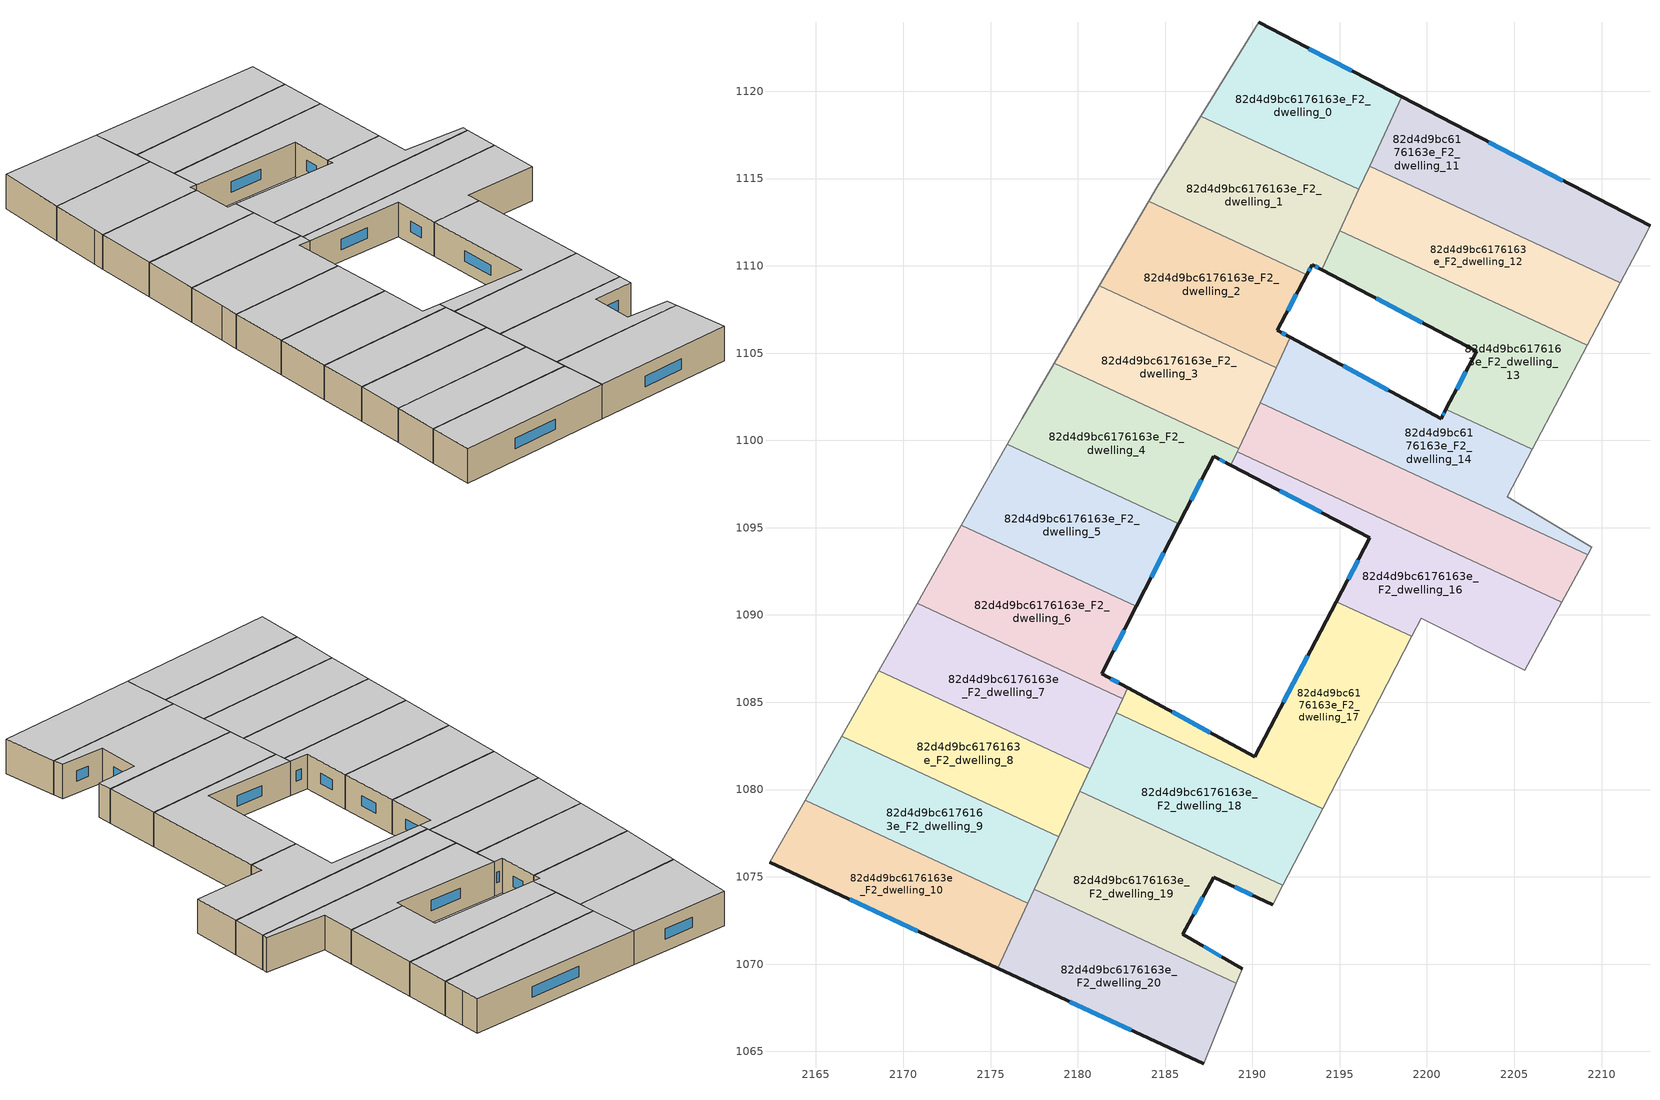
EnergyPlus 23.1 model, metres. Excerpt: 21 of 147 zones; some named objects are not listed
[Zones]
82d4d9bc6176163e_F2_dwelling_0
 floor to 82d4d9bc6176163e_F1_dwelling_0 (EU_floor_Construction): 2198.56,1119.68 2196.1,1114.38 2187.05,1118.58 2190.36,1123.94 z6
 wall outside (EU_wall_Construction): 2198.56,1119.68 2190.36,1123.94 z6:9
 wall to 82d4d9bc6176163e_F2_dwelling_1 (EU_wall_Construction): 2187.05,1118.58 2196.1,1114.38 z6:9
 wall adiabatic (EU_wall_Construction): 2190.36,1123.94 2187.05,1118.58 z6:9
 wall to 82d4d9bc6176163e_F2_dwelling_11 (EU_wall_Construction): 2196.72,1115.71 2198.56,1119.68 z6:9
 wall to 82d4d9bc6176163e_F2_dwelling_12 (EU_wall_Construction): 2196.1,1114.38 2196.72,1115.71 z6:9
 window (EU_Window_Construction): 2195.68,1121.17 2193.23,1122.45 z7.05:7.95
 ceiling to 82d4d9bc6176163e_F3_dwelling_0 (EU_floor_Construction): 2196.1,1114.38 2198.56,1119.68 2190.36,1123.94 2187.05,1118.58 z9
82d4d9bc6176163e_F2_dwelling_1
 floor to 82d4d9bc6176163e_F1_dwelling_1 (EU_floor_Construction): 2196.1,1114.38 2193.97,1109.78 2193.42,1110.07 2193.11,1109.5 2184.06,1113.7 2184.56,1114.54 2187.05,1118.58 z6
 wall outside (EU_wall_Construction): 2193.11,1109.5 2193.42,1110.07 2193.97,1109.78 z6:9
 wall to 82d4d9bc6176163e_F2_dwelling_2 (EU_wall_Construction): 2184.06,1113.7 2193.11,1109.5 z6:9
 wall adiabatic (EU_wall_Construction): 2187.05,1118.58 2184.56,1114.54 2184.06,1113.7 z6:9
 wall to 82d4d9bc6176163e_F2_dwelling_12 (EU_wall_Construction): 2195,1112.01 2196.1,1114.38 z6:9
 wall to 82d4d9bc6176163e_F2_dwelling_13 (EU_wall_Construction): 2193.97,1109.78 2195,1112.01 z6:9
 window (EU_Window_Construction): 2193.61,1109.97 2193.78,1109.88 / 2193.22,1109.7 2193.31,1109.87 z7.05:7.95
 ceiling to 82d4d9bc6176163e_F3_dwelling_1 (EU_floor_Construction): 2193.97,1109.78 2196.1,1114.38 2187.05,1118.58 2184.56,1114.54 2184.06,1113.7 2193.11,1109.5 2193.42,1110.07 z9
82d4d9bc6176163e_F2_dwelling_10
 floor to 82d4d9bc6176163e_F1_dwelling_10 (EU_floor_Construction): 2177.14,1073.49 2175.42,1069.77 2162.37,1075.82 2164.4,1079.4 z6
 wall outside (EU_wall_Construction): 2162.37,1075.82 2175.42,1069.77 z6:9
 wall adiabatic (EU_wall_Construction): 2164.4,1079.4 2162.37,1075.82 z6:9
 wall to 82d4d9bc6176163e_F2_dwelling_9 (EU_wall_Construction): 2177.14,1073.49 2164.4,1079.4 z6:9
 wall to 82d4d9bc6176163e_F2_dwelling_20 (EU_wall_Construction): 2175.42,1069.77 2177.14,1073.49 z6:9
 window (EU_Window_Construction): 2166.94,1073.7 2170.84,1071.89 z7.05:7.95
 ceiling to 82d4d9bc6176163e_F3_dwelling_10 (EU_floor_Construction): 2175.42,1069.77 2177.14,1073.49 2164.4,1079.4 2162.37,1075.82 z9
82d4d9bc6176163e_F2_dwelling_11
 floor to 82d4d9bc6176163e_F1_dwelling_11 (EU_floor_Construction): 2212.78,1112.29 2212.02,1110.81 2211.08,1109.04 2196.72,1115.71 2198.56,1119.68 z6
 wall outside (EU_wall_Construction): 2212.78,1112.29 2198.56,1119.68 z6:9
 wall adiabatic (EU_wall_Construction): 2211.08,1109.04 2212.02,1110.81 2212.78,1112.29 z6:9
 wall to 82d4d9bc6176163e_F2_dwelling_12 (EU_wall_Construction): 2196.72,1115.71 2211.08,1109.04 z6:9
 window (EU_Window_Construction): 2207.79,1114.88 2203.55,1117.09 z7.05:7.95
 ceiling to 82d4d9bc6176163e_F3_dwelling_11 (EU_floor_Construction): 2211.08,1109.04 2212.02,1110.81 2212.78,1112.29 2198.56,1119.68 2196.72,1115.71 z9
82d4d9bc6176163e_F2_dwelling_12
 floor to 82d4d9bc6176163e_F1_dwelling_12 (EU_floor_Construction): 2211.08,1109.04 2209.18,1105.44 2195.01,1112.01 2196.72,1115.71 z6
 wall to 82d4d9bc6176163e_F2_dwelling_13 (EU_wall_Construction): 2195.01,1112.01 2209.18,1105.44 z6:9
 wall adiabatic (EU_wall_Construction): 2209.18,1105.44 2211.08,1109.04 z6:9
 ceiling to 82d4d9bc6176163e_F3_dwelling_12 (EU_floor_Construction): 2209.18,1105.44 2211.08,1109.04 2196.72,1115.71 2195.01,1112.01 z9
82d4d9bc6176163e_F2_dwelling_13
 floor to 82d4d9bc6176163e_F1_dwelling_13 (EU_floor_Construction): 2209.18,1105.44 2206.03,1099.48 2201.09,1101.77 2202.85,1105.1 2193.97,1109.78 2195.01,1112.01 z6
 wall outside (EU_wall_Construction): 2193.97,1109.78 2202.85,1105.1 2201.09,1101.77 z6:9
 wall adiabatic (EU_wall_Construction): 2206.03,1099.48 2209.18,1105.44 z6:9
 wall to 82d4d9bc6176163e_F2_dwelling_14 (EU_wall_Construction): 2201.09,1101.77 2206.03,1099.48 z6:9
 window (EU_Window_Construction): 2202.23,1103.94 2201.71,1102.94 / 2197.08,1108.14 2199.73,1106.74 z7.05:7.95
 ceiling to 82d4d9bc6176163e_F3_dwelling_13 (EU_floor_Construction): 2206.03,1099.48 2209.18,1105.44 2195.01,1112.01 2193.97,1109.78 2202.85,1105.1 2201.09,1101.77 z9
82d4d9bc6176163e_F2_dwelling_14
 floor to 82d4d9bc6176163e_F1_dwelling_14 (EU_floor_Construction): 2206.03,1099.48 2204.6,1096.77 2209.44,1093.89 2209.2,1093.46 2190.44,1102.16 2192.17,1105.9 2200.82,1101.25 2201.09,1101.77 z6
 wall outside (EU_wall_Construction): 2201.09,1101.77 2200.82,1101.25 2192.17,1105.9 z6:9
 wall adiabatic (EU_wall_Construction): 2209.2,1093.46 2209.44,1093.89 2204.6,1096.77 2206.03,1099.48 z6:9
 wall to 82d4d9bc6176163e_F2_dwelling_15 (EU_wall_Construction): 2190.44,1102.16 2209.2,1093.46 z6:9
 wall to 82d4d9bc6176163e_F2_dwelling_3 (EU_wall_Construction): 2191.36,1104.15 2190.44,1102.16 z6:9
 wall to 82d4d9bc6176163e_F2_dwelling_2 (EU_wall_Construction): 2192.17,1105.9 2191.36,1104.15 z6:9
 window (EU_Window_Construction): 2197.78,1102.88 2195.2,1104.27 / 2200.99,1101.59 2200.91,1101.43 z7.05:7.95
 ceiling to 82d4d9bc6176163e_F3_dwelling_14 (EU_floor_Construction): 2209.2,1093.46 2209.44,1093.89 2204.6,1096.77 2206.03,1099.48 2201.09,1101.77 2200.82,1101.25 2192.17,1105.9 2190.44,1102.16 z9
82d4d9bc6176163e_F2_dwelling_15
 floor to 82d4d9bc6176163e_F1_dwelling_15 (EU_floor_Construction): 2209.2,1093.46 2207.72,1090.72 2189.13,1099.34 2190.44,1102.16 z6
 wall adiabatic (EU_wall_Construction): 2207.72,1090.72 2209.2,1093.46 z6:9
 wall to 82d4d9bc6176163e_F2_dwelling_16 (EU_wall_Construction): 2189.13,1099.34 2207.72,1090.72 z6:9
 wall to 82d4d9bc6176163e_F2_dwelling_4 (EU_wall_Construction): 2189.21,1099.52 2189.13,1099.34 z6:9
 wall to 82d4d9bc6176163e_F2_dwelling_3 (EU_wall_Construction): 2190.44,1102.16 2189.21,1099.52 z6:9
 ceiling to 82d4d9bc6176163e_F3_dwelling_15 (EU_floor_Construction): 2207.72,1090.72 2209.2,1093.46 2190.44,1102.16 2189.13,1099.34 z9
82d4d9bc6176163e_F2_dwelling_16
 floor to 82d4d9bc6176163e_F1_dwelling_16 (EU_floor_Construction): 2207.72,1090.72 2205.61,1086.82 2199.67,1089.8 2199.13,1088.77 2194.81,1090.77 2196.73,1094.41 2188.77,1098.57 2189.13,1099.34 z6
 wall outside (EU_wall_Construction): 2188.77,1098.57 2196.73,1094.41 2194.81,1090.77 z6:9
 wall to 82d4d9bc6176163e_F2_dwelling_17 (EU_wall_Construction): 2194.81,1090.77 2199.13,1088.77 z6:9
 wall adiabatic (EU_wall_Construction): 2199.13,1088.77 2199.67,1089.8 2205.61,1086.82 2207.72,1090.72 z6:9
 wall to 82d4d9bc6176163e_F2_dwelling_4 (EU_wall_Construction): 2189.13,1099.34 2188.77,1098.57 z6:9
 window (EU_Window_Construction): 2196.05,1093.14 2195.48,1092.05 / 2191.56,1097.11 2193.94,1095.87 z7.05:7.95
 ceiling to 82d4d9bc6176163e_F3_dwelling_16 (EU_floor_Construction): 2205.61,1086.82 2207.72,1090.72 2189.13,1099.34 2188.77,1098.57 2196.73,1094.41 2194.81,1090.77 2199.13,1088.77 2199.67,1089.8 z9
82d4d9bc6176163e_F2_dwelling_17
 floor to 82d4d9bc6176163e_F1_dwelling_17 (EU_floor_Construction): 2199.13,1088.77 2194.03,1078.91 2182.2,1084.39 2182.86,1085.83 2190.14,1081.87 2194.81,1090.77 z6
 wall outside (EU_wall_Construction): 2194.81,1090.77 2190.14,1081.87 2182.86,1085.83 z6:9
 wall adiabatic (EU_wall_Construction): 2194.03,1078.91 2199.13,1088.77 z6:9
 wall to 82d4d9bc6176163e_F2_dwelling_18 (EU_wall_Construction): 2182.2,1084.39 2194.03,1078.91 z6:9
 wall to 82d4d9bc6176163e_F2_dwelling_7 (EU_wall_Construction): 2182.58,1085.21 2182.2,1084.39 z6:9
 wall to 82d4d9bc6176163e_F2_dwelling_6 (EU_wall_Construction): 2182.86,1085.83 2182.58,1085.21 z6:9
 window (EU_Window_Construction): 2187.59,1083.26 2185.41,1084.44 / 2193.17,1087.65 2191.78,1084.99 z7.05:7.95
 ceiling to 82d4d9bc6176163e_F3_dwelling_17 (EU_floor_Construction): 2194.03,1078.91 2199.13,1088.77 2194.81,1090.77 2190.14,1081.87 2182.86,1085.83 2182.2,1084.39 z9
82d4d9bc6176163e_F2_dwelling_18
 floor to 82d4d9bc6176163e_F1_dwelling_18 (EU_floor_Construction): 2194.03,1078.91 2191.75,1074.5 2180.11,1079.9 2182.2,1084.39 z6
 wall adiabatic (EU_wall_Construction): 2191.75,1074.5 2194.03,1078.91 z6:9
 wall to 82d4d9bc6176163e_F2_dwelling_19 (EU_wall_Construction): 2180.11,1079.9 2191.75,1074.5 z6:9
 wall to 82d4d9bc6176163e_F2_dwelling_8 (EU_wall_Construction): 2180.72,1081.2 2180.11,1079.9 z6:9
 wall to 82d4d9bc6176163e_F2_dwelling_7 (EU_wall_Construction): 2182.2,1084.39 2180.72,1081.2 z6:9
 ceiling to 82d4d9bc6176163e_F3_dwelling_18 (EU_floor_Construction): 2191.75,1074.5 2194.03,1078.91 2182.2,1084.39 2180.11,1079.9 z9
82d4d9bc6176163e_F2_dwelling_19
 floor to 82d4d9bc6176163e_F1_dwelling_19 (EU_floor_Construction): 2191.75,1074.5 2191.18,1073.4 2187.8,1074.97 2186.01,1071.7 2189.42,1069.73 2189.08,1068.92 2177.51,1074.28 2180.11,1079.9 z6
 wall outside (EU_wall_Construction): 2189.42,1069.73 2186.01,1071.7 2187.8,1074.97 2191.18,1073.4 z6:9
 wall adiabatic (EU_wall_Construction): 2189.08,1068.92 2189.42,1069.73 / 2191.18,1073.4 2191.75,1074.5 z6:9
 wall to 82d4d9bc6176163e_F2_dwelling_20 (EU_wall_Construction): 2177.51,1074.28 2189.08,1068.92 z6:9
 wall to 82d4d9bc6176163e_F2_dwelling_9 (EU_wall_Construction): 2178.9,1077.29 2177.51,1074.28 z6:9
 wall to 82d4d9bc6176163e_F2_dwelling_8 (EU_wall_Construction): 2180.11,1079.9 2178.9,1077.29 z6:9
 window (EU_Window_Construction): 2188.22,1070.42 2187.2,1071.01 / 2188.98,1074.42 2189.99,1073.95 / 2186.63,1072.85 2187.17,1073.83 z7.05:7.95
 ceiling to 82d4d9bc6176163e_F3_dwelling_19 (EU_floor_Construction): 2189.42,1069.73 2186.01,1071.7 2187.8,1074.97 2191.18,1073.4 2191.75,1074.5 2180.11,1079.9 2177.51,1074.28 2189.08,1068.92 z9
82d4d9bc6176163e_F2_dwelling_2
 floor to 82d4d9bc6176163e_F1_dwelling_2 (EU_floor_Construction): 2193.11,1109.5 2191.43,1106.3 2192.17,1105.9 2191.36,1104.15 2181.23,1108.85 2184.06,1113.7 z6
 wall outside (EU_wall_Construction): 2192.17,1105.9 2191.43,1106.3 2193.11,1109.5 z6:9
 wall to 82d4d9bc6176163e_F2_dwelling_3 (EU_wall_Construction): 2181.23,1108.85 2191.36,1104.15 z6:9
 wall adiabatic (EU_wall_Construction): 2184.06,1113.7 2181.23,1108.85 z6:9
 window (EU_Window_Construction): 2191.91,1106.04 2191.69,1106.16 / 2192.02,1107.42 2192.52,1108.38 z7.05:7.95
 ceiling to 82d4d9bc6176163e_F3_dwelling_2 (EU_floor_Construction): 2191.36,1104.15 2192.17,1105.9 2191.43,1106.3 2193.11,1109.5 2184.06,1113.7 2181.23,1108.85 z9
82d4d9bc6176163e_F2_dwelling_20
 floor to 82d4d9bc6176163e_F1_dwelling_20 (EU_floor_Construction): 2189.08,1068.92 2187.21,1064.3 2175.42,1069.77 2177.51,1074.28 z6
 wall outside (EU_wall_Construction): 2175.42,1069.77 2187.21,1064.3 z6:9
 wall adiabatic (EU_wall_Construction): 2187.21,1064.3 2189.08,1068.92 z6:9
 wall to 82d4d9bc6176163e_F2_dwelling_9 (EU_wall_Construction): 2177.51,1074.28 2177.14,1073.49 z6:9
 window (EU_Window_Construction): 2179.55,1067.85 2183.07,1066.22 z7.05:7.95
 ceiling to 82d4d9bc6176163e_F3_dwelling_20 (EU_floor_Construction): 2187.21,1064.3 2189.08,1068.92 2177.51,1074.28 2175.42,1069.77 z9
82d4d9bc6176163e_F2_dwelling_3
 floor to 82d4d9bc6176163e_F1_dwelling_3 (EU_floor_Construction): 2191.36,1104.15 2189.21,1099.52 2178.65,1104.42 2181.23,1108.85 z6
 wall to 82d4d9bc6176163e_F2_dwelling_4 (EU_wall_Construction): 2178.65,1104.42 2189.21,1099.52 z6:9
 wall adiabatic (EU_wall_Construction): 2181.23,1108.85 2178.65,1104.42 z6:9
 ceiling to 82d4d9bc6176163e_F3_dwelling_3 (EU_floor_Construction): 2189.21,1099.52 2191.36,1104.15 2181.23,1108.85 2178.65,1104.42 z9
82d4d9bc6176163e_F2_dwelling_4
 floor to 82d4d9bc6176163e_F1_dwelling_4 (EU_floor_Construction): 2189.21,1099.52 2188.77,1098.57 2187.78,1099.09 2185.79,1095.22 2175.96,1099.78 2176.81,1101.26 2178.65,1104.42 z6
 wall outside (EU_wall_Construction): 2185.79,1095.22 2187.78,1099.09 2188.77,1098.57 z6:9
 wall adiabatic (EU_wall_Construction): 2178.65,1104.42 2176.81,1101.26 2175.96,1099.78 z6:9
 wall to 82d4d9bc6176163e_F2_dwelling_5 (EU_wall_Construction): 2175.96,1099.78 2185.79,1095.22 z6:9
 window (EU_Window_Construction): 2188.13,1098.91 2188.42,1098.75 / 2186.48,1096.58 2187.08,1097.74 z7.05:7.95
 ceiling to 82d4d9bc6176163e_F3_dwelling_4 (EU_floor_Construction): 2188.77,1098.57 2189.21,1099.52 2178.65,1104.42 2176.81,1101.26 2175.96,1099.78 2185.79,1095.22 2187.78,1099.09 z9
82d4d9bc6176163e_F2_dwelling_5
 floor to 82d4d9bc6176163e_F1_dwelling_5 (EU_floor_Construction): 2185.79,1095.22 2183.34,1090.49 2173.33,1095.13 2175.96,1099.78 z6
 wall outside (EU_wall_Construction): 2183.34,1090.49 2185.79,1095.22 z6:9
 wall to 82d4d9bc6176163e_F2_dwelling_6 (EU_wall_Construction): 2173.33,1095.13 2183.34,1090.49 z6:9
 wall adiabatic (EU_wall_Construction): 2175.96,1099.78 2173.33,1095.13 z6:9
 window (EU_Window_Construction): 2184.2,1092.15 2184.93,1093.56 z7.05:7.95
 ceiling to 82d4d9bc6176163e_F3_dwelling_5 (EU_floor_Construction): 2183.34,1090.49 2185.79,1095.22 2175.96,1099.78 2173.33,1095.13 z9
82d4d9bc6176163e_F2_dwelling_6
 floor to 82d4d9bc6176163e_F1_dwelling_6 (EU_floor_Construction): 2183.34,1090.49 2181.37,1086.64 2182.86,1085.83 2182.58,1085.21 2170.8,1090.67 2173.33,1095.13 z6
 wall outside (EU_wall_Construction): 2182.86,1085.83 2181.37,1086.64 2183.34,1090.49 z6:9
 wall to 82d4d9bc6176163e_F2_dwelling_7 (EU_wall_Construction): 2170.8,1090.67 2182.58,1085.21 z6:9
 wall adiabatic (EU_wall_Construction): 2173.33,1095.13 2170.8,1090.67 z6:9
 window (EU_Window_Construction): 2182.34,1086.12 2181.89,1086.36 / 2182.06,1087.99 2182.65,1089.14 z7.05:7.95
 ceiling to 82d4d9bc6176163e_F3_dwelling_6 (EU_floor_Construction): 2182.58,1085.21 2182.86,1085.83 2181.37,1086.64 2183.34,1090.49 2173.33,1095.13 2170.8,1090.67 z9
82d4d9bc6176163e_F2_dwelling_7
 floor to 82d4d9bc6176163e_F1_dwelling_7 (EU_floor_Construction): 2182.58,1085.21 2180.71,1081.2 2168.6,1086.82 2170.8,1090.67 z6
 wall to 82d4d9bc6176163e_F2_dwelling_8 (EU_wall_Construction): 2168.6,1086.82 2180.71,1081.2 z6:9
 wall adiabatic (EU_wall_Construction): 2170.8,1090.67 2168.6,1086.82 z6:9
 ceiling to 82d4d9bc6176163e_F3_dwelling_7 (EU_floor_Construction): 2180.71,1081.2 2182.58,1085.21 2170.8,1090.67 2168.6,1086.82 z9
82d4d9bc6176163e_F2_dwelling_8
 floor to 82d4d9bc6176163e_F1_dwelling_8 (EU_floor_Construction): 2180.71,1081.2 2178.9,1077.29 2166.47,1083.06 2168.6,1086.82 z6
 wall to 82d4d9bc6176163e_F2_dwelling_9 (EU_wall_Construction): 2166.47,1083.06 2178.9,1077.29 z6:9
 wall adiabatic (EU_wall_Construction): 2168.6,1086.82 2166.47,1083.06 z6:9
 ceiling to 82d4d9bc6176163e_F3_dwelling_8 (EU_floor_Construction): 2178.9,1077.29 2180.71,1081.2 2168.6,1086.82 2166.47,1083.06 z9
82d4d9bc6176163e_F2_dwelling_9
 floor to 82d4d9bc6176163e_F1_dwelling_9 (EU_floor_Construction): 2178.9,1077.29 2177.14,1073.49 2164.4,1079.4 2166.47,1083.06 z6
 wall adiabatic (EU_wall_Construction): 2166.47,1083.06 2164.4,1079.4 z6:9
 ceiling to 82d4d9bc6176163e_F3_dwelling_9 (EU_floor_Construction): 2177.14,1073.49 2178.9,1077.29 2166.47,1083.06 2164.4,1079.4 z9
[Building]
EU S2 Campaign: North Axis=0; Terrain=City; Solar Distribution=FullExterior
[Site:Location]
Bologna: Latitude=44.5; Longitude=11.25; Time Zone=1; Elevation=37
[SizingPeriod:WeatherFileDays]
AnnualSizingPeriod: Begin Month=1; Begin Day of Month=1; End Month=12; End Day of Month=31; Day of Week for Start Day=Monday; Use Weather File Daylight Saving Period=No; Use Weather File Rain and Snow Indicators=No
[MATERIAL]
EU_InternalMass_Material: Roughness=MediumRough; Thickness=0.1; Conductivity=1; Density=1800; Specific Heat=900; Thermal Absorptance=0.9; Solar Absorptance=0.7; Visible Absorptance=0.7
[MATERIAL:NOMASS] Roughness=MediumRough; Thermal Absorptance=0.9; Solar Absorptance=0.7; Visible Absorptance=0.7
Name | Thermal Resistance
EU_wall_NoMass | 0.890213
EU_floor_NoMass | 0.79516
[WINDOWMATERIAL:SIMPLEGLAZINGSYSTEM]
EU_Window_SimpleGlazing: UFactor=4.49146; Solar Heat Gain Coefficient=0.85; Visible Transmittance=0.85
[CONSTRUCTION]
EU_wall_Construction: EU_wall_NoMass
EU_floor_Construction: EU_floor_NoMass
EU_Window_Construction: EU_Window_SimpleGlazing
EU_InternalMass_Construction: EU_InternalMass_Material
[ZONE] Type=1; Multiplier=1; Ceiling Height=autocalculate; Floor Area=autocalculate; Part of Total Floor Area=Yes
Name | Volume
82d4d9bc6176163e_F2_dwelling_0; 82d4d9bc6176163e_F2_dwelling_5; 82d4d9bc6176163e_F2_dwelling_9 | 174.677
82d4d9bc6176163e_F2_dwelling_1 | 174.683
82d4d9bc6176163e_F2_dwelling_10 | 174.68
82d4d9bc6176163e_F2_dwelling_11 | 192.13
82d4d9bc6176163e_F2_dwelling_12 | 192.109
82d4d9bc6176163e_F2_dwelling_13 | 192.175
82d4d9bc6176163e_F2_dwelling_14 | 192.135
82d4d9bc6176163e_F2_dwelling_15 | 192.149
82d4d9bc6176163e_F2_dwelling_16 | 192.125
82d4d9bc6176163e_F2_dwelling_17 | 192.091
82d4d9bc6176163e_F2_dwelling_18 | 192.19
82d4d9bc6176163e_F2_dwelling_19 | 192.108
82d4d9bc6176163e_F2_dwelling_2 | 174.659
82d4d9bc6176163e_F2_dwelling_20 | 192.158
82d4d9bc6176163e_F2_dwelling_3 | 174.689
82d4d9bc6176163e_F2_dwelling_4 | 174.675
82d4d9bc6176163e_F2_dwelling_6 | 174.65
82d4d9bc6176163e_F2_dwelling_7 | 174.697
82d4d9bc6176163e_F2_dwelling_8 | 174.664
[INTERNALMASS] Construction=EU_InternalMass_Construction
Name | Zone or ZoneList | Surface Area
82d4d9bc6176163e_F2_dwelling_0_EU_InternalMass | 82d4d9bc6176163e_F2_dwelling_0 | 58.2256
82d4d9bc6176163e_F2_dwelling_1_EU_InternalMass | 82d4d9bc6176163e_F2_dwelling_1 | 58.2282
82d4d9bc6176163e_F2_dwelling_2_EU_InternalMass | 82d4d9bc6176163e_F2_dwelling_2 | 58.2197
82d4d9bc6176163e_F2_dwelling_3_EU_InternalMass | 82d4d9bc6176163e_F2_dwelling_3 | 58.2299
82d4d9bc6176163e_F2_dwelling_4_EU_InternalMass | 82d4d9bc6176163e_F2_dwelling_4 | 58.2249
82d4d9bc6176163e_F2_dwelling_5_EU_InternalMass | 82d4d9bc6176163e_F2_dwelling_5 | 58.2256
82d4d9bc6176163e_F2_dwelling_6_EU_InternalMass | 82d4d9bc6176163e_F2_dwelling_6 | 58.2166
82d4d9bc6176163e_F2_dwelling_7_EU_InternalMass | 82d4d9bc6176163e_F2_dwelling_7 | 58.2326
82d4d9bc6176163e_F2_dwelling_8_EU_InternalMass | 82d4d9bc6176163e_F2_dwelling_8 | 58.221
82d4d9bc6176163e_F2_dwelling_9_EU_InternalMass | 82d4d9bc6176163e_F2_dwelling_9 | 58.2258
82d4d9bc6176163e_F2_dwelling_10_EU_InternalMass | 82d4d9bc6176163e_F2_dwelling_10 | 58.2263
82d4d9bc6176163e_F2_dwelling_11_EU_InternalMass | 82d4d9bc6176163e_F2_dwelling_11 | 64.0431
82d4d9bc6176163e_F2_dwelling_12_EU_InternalMass | 82d4d9bc6176163e_F2_dwelling_12 | 64.0367
82d4d9bc6176163e_F2_dwelling_13_EU_InternalMass | 82d4d9bc6176163e_F2_dwelling_13 | 64.0586
82d4d9bc6176163e_F2_dwelling_14_EU_InternalMass | 82d4d9bc6176163e_F2_dwelling_14 | 64.0445
82d4d9bc6176163e_F2_dwelling_15_EU_InternalMass | 82d4d9bc6176163e_F2_dwelling_15 | 64.05
82d4d9bc6176163e_F2_dwelling_16_EU_InternalMass | 82d4d9bc6176163e_F2_dwelling_16 | 64.0419
82d4d9bc6176163e_F2_dwelling_17_EU_InternalMass | 82d4d9bc6176163e_F2_dwelling_17 | 64.0303
82d4d9bc6176163e_F2_dwelling_18_EU_InternalMass | 82d4d9bc6176163e_F2_dwelling_18 | 64.0635
82d4d9bc6176163e_F2_dwelling_19_EU_InternalMass | 82d4d9bc6176163e_F2_dwelling_19 | 64.0353
82d4d9bc6176163e_F2_dwelling_20_EU_InternalMass | 82d4d9bc6176163e_F2_dwelling_20 | 64.0557
[OTHEREQUIPMENT] Fuel Type=Electricity; Design Level Calculation Method=Watts/Area; Power per Zone Floor Area=1; Fraction Latent=0; Fraction Radiant=0; Fraction Lost=0; Carbon Dioxide Generation Rate=0; EndUse Subcategory=EU_Step8_InternalGains
Name | Zone or ZoneList or Space or SpaceList | Schedule
EU_Step8_InternalGain_82d4d9bc6176163e_F2_dwelling_0_f000 | 82d4d9bc6176163e_F2_dwelling_0 | EU_Step8_GainSchedule_82d4d9bc6176163e_F2_dwelling_0_f000
EU_Step8_InternalGain_82d4d9bc6176163e_F2_dwelling_1_f000 | 82d4d9bc6176163e_F2_dwelling_1 | EU_Step8_GainSchedule_82d4d9bc6176163e_F2_dwelling_1_f000
EU_Step8_InternalGain_82d4d9bc6176163e_F2_dwelling_2_f000 | 82d4d9bc6176163e_F2_dwelling_2 | EU_Step8_GainSchedule_82d4d9bc6176163e_F2_dwelling_2_f000
EU_Step8_InternalGain_82d4d9bc6176163e_F2_dwelling_3_f000 | 82d4d9bc6176163e_F2_dwelling_3 | EU_Step8_GainSchedule_82d4d9bc6176163e_F2_dwelling_3_f000
EU_Step8_InternalGain_82d4d9bc6176163e_F2_dwelling_4_f000 | 82d4d9bc6176163e_F2_dwelling_4 | EU_Step8_GainSchedule_82d4d9bc6176163e_F2_dwelling_4_f000
EU_Step8_InternalGain_82d4d9bc6176163e_F2_dwelling_5_f000 | 82d4d9bc6176163e_F2_dwelling_5 | EU_Step8_GainSchedule_82d4d9bc6176163e_F2_dwelling_5_f000
EU_Step8_InternalGain_82d4d9bc6176163e_F2_dwelling_6_f000 | 82d4d9bc6176163e_F2_dwelling_6 | EU_Step8_GainSchedule_82d4d9bc6176163e_F2_dwelling_6_f000
EU_Step8_InternalGain_82d4d9bc6176163e_F2_dwelling_7_f000 | 82d4d9bc6176163e_F2_dwelling_7 | EU_Step8_GainSchedule_82d4d9bc6176163e_F2_dwelling_7_f000
EU_Step8_InternalGain_82d4d9bc6176163e_F2_dwelling_8_f000 | 82d4d9bc6176163e_F2_dwelling_8 | EU_Step8_GainSchedule_82d4d9bc6176163e_F2_dwelling_8_f000
EU_Step8_InternalGain_82d4d9bc6176163e_F2_dwelling_9_f000 | 82d4d9bc6176163e_F2_dwelling_9 | EU_Step8_GainSchedule_82d4d9bc6176163e_F2_dwelling_9_f000
EU_Step8_InternalGain_82d4d9bc6176163e_F2_dwelling_10_f000 | 82d4d9bc6176163e_F2_dwelling_10 | EU_Step8_GainSchedule_82d4d9bc6176163e_F2_dwelling_10_f000
EU_Step8_InternalGain_82d4d9bc6176163e_F2_dwelling_11_f000 | 82d4d9bc6176163e_F2_dwelling_11 | EU_Step8_GainSchedule_82d4d9bc6176163e_F2_dwelling_11_f000
EU_Step8_InternalGain_82d4d9bc6176163e_F2_dwelling_12_f000 | 82d4d9bc6176163e_F2_dwelling_12 | EU_Step8_GainSchedule_82d4d9bc6176163e_F2_dwelling_12_f000
EU_Step8_InternalGain_82d4d9bc6176163e_F2_dwelling_13_f000 | 82d4d9bc6176163e_F2_dwelling_13 | EU_Step8_GainSchedule_82d4d9bc6176163e_F2_dwelling_13_f000
EU_Step8_InternalGain_82d4d9bc6176163e_F2_dwelling_14_f000 | 82d4d9bc6176163e_F2_dwelling_14 | EU_Step8_GainSchedule_82d4d9bc6176163e_F2_dwelling_14_f000
EU_Step8_InternalGain_82d4d9bc6176163e_F2_dwelling_15_f000 | 82d4d9bc6176163e_F2_dwelling_15 | EU_Step8_GainSchedule_82d4d9bc6176163e_F2_dwelling_15_f000
EU_Step8_InternalGain_82d4d9bc6176163e_F2_dwelling_16_f000 | 82d4d9bc6176163e_F2_dwelling_16 | EU_Step8_GainSchedule_82d4d9bc6176163e_F2_dwelling_16_f000
EU_Step8_InternalGain_82d4d9bc6176163e_F2_dwelling_17_f000 | 82d4d9bc6176163e_F2_dwelling_17 | EU_Step8_GainSchedule_82d4d9bc6176163e_F2_dwelling_17_f000
EU_Step8_InternalGain_82d4d9bc6176163e_F2_dwelling_18_f000 | 82d4d9bc6176163e_F2_dwelling_18 | EU_Step8_GainSchedule_82d4d9bc6176163e_F2_dwelling_18_f000
EU_Step8_InternalGain_82d4d9bc6176163e_F2_dwelling_19_f000 | 82d4d9bc6176163e_F2_dwelling_19 | EU_Step8_GainSchedule_82d4d9bc6176163e_F2_dwelling_19_f000
EU_Step8_InternalGain_82d4d9bc6176163e_F2_dwelling_20_f000 | 82d4d9bc6176163e_F2_dwelling_20 | EU_Step8_GainSchedule_82d4d9bc6176163e_F2_dwelling_20_f000
[ZONEVENTILATION:DESIGNFLOWRATE] Schedule=EU_AlwaysOn; Design Flow Rate Calculation Method=AirChanges/Hour; Air Changes per Hour=0.718634; Ventilation Type=Natural; Fan Pressure Rise=0; Fan Total Efficiency=1; Constant Term Coefficient=1; Temperature Term Coefficient=0; Velocity Term Coefficient=0; Velocity Squared Term Coefficient=0; Minimum Indoor Temperature=-100; Maximum Indoor Temperature=100; Delta Temperature=-100; Minimum Outdoor Temperature=-100; Maximum Outdoor Temperature=100; Maximum Wind Speed=40
Name | Zone or ZoneList or Space or SpaceList
EU_ConstantAir_82d4d9bc6176163e_F2_dwelling_0 | 82d4d9bc6176163e_F2_dwelling_0
EU_ConstantAir_82d4d9bc6176163e_F2_dwelling_1 | 82d4d9bc6176163e_F2_dwelling_1
EU_ConstantAir_82d4d9bc6176163e_F2_dwelling_2 | 82d4d9bc6176163e_F2_dwelling_2
EU_ConstantAir_82d4d9bc6176163e_F2_dwelling_3 | 82d4d9bc6176163e_F2_dwelling_3
EU_ConstantAir_82d4d9bc6176163e_F2_dwelling_4 | 82d4d9bc6176163e_F2_dwelling_4
EU_ConstantAir_82d4d9bc6176163e_F2_dwelling_5 | 82d4d9bc6176163e_F2_dwelling_5
EU_ConstantAir_82d4d9bc6176163e_F2_dwelling_6 | 82d4d9bc6176163e_F2_dwelling_6
EU_ConstantAir_82d4d9bc6176163e_F2_dwelling_7 | 82d4d9bc6176163e_F2_dwelling_7
EU_ConstantAir_82d4d9bc6176163e_F2_dwelling_8 | 82d4d9bc6176163e_F2_dwelling_8
EU_ConstantAir_82d4d9bc6176163e_F2_dwelling_9 | 82d4d9bc6176163e_F2_dwelling_9
EU_ConstantAir_82d4d9bc6176163e_F2_dwelling_10 | 82d4d9bc6176163e_F2_dwelling_10
EU_ConstantAir_82d4d9bc6176163e_F2_dwelling_11 | 82d4d9bc6176163e_F2_dwelling_11
EU_ConstantAir_82d4d9bc6176163e_F2_dwelling_12 | 82d4d9bc6176163e_F2_dwelling_12
EU_ConstantAir_82d4d9bc6176163e_F2_dwelling_13 | 82d4d9bc6176163e_F2_dwelling_13
EU_ConstantAir_82d4d9bc6176163e_F2_dwelling_14 | 82d4d9bc6176163e_F2_dwelling_14
EU_ConstantAir_82d4d9bc6176163e_F2_dwelling_15 | 82d4d9bc6176163e_F2_dwelling_15
EU_ConstantAir_82d4d9bc6176163e_F2_dwelling_16 | 82d4d9bc6176163e_F2_dwelling_16
EU_ConstantAir_82d4d9bc6176163e_F2_dwelling_17 | 82d4d9bc6176163e_F2_dwelling_17
EU_ConstantAir_82d4d9bc6176163e_F2_dwelling_18 | 82d4d9bc6176163e_F2_dwelling_18
EU_ConstantAir_82d4d9bc6176163e_F2_dwelling_19 | 82d4d9bc6176163e_F2_dwelling_19
EU_ConstantAir_82d4d9bc6176163e_F2_dwelling_20 | 82d4d9bc6176163e_F2_dwelling_20
[HVACTEMPLATE:ZONE:IDEALLOADSAIRSYSTEM] System Availability Schedule=EU_AlwaysOn; Maximum Heating Supply Air Temperature=50; Minimum Cooling Supply Air Temperature=13; Maximum Heating Supply Air Humidity Ratio=0.0156; Minimum Cooling Supply Air Humidity Ratio=0.0077; Heating Limit=NoLimit; Cooling Limit=NoLimit; Heating Availability Schedule=EU_AlwaysOn; Cooling Availability Schedule=EU_CoolingOff; Dehumidification Control Type=ConstantSensibleHeatRatio; Cooling Sensible Heat Ratio=0.7; Dehumidification Setpoint=60; Humidification Control Type=None; Humidification Setpoint=30; Outdoor Air Method=None; Outdoor Air Flow Rate per Person=0.00944; Outdoor Air Flow Rate per Zone Floor Area=0; Outdoor Air Flow Rate per Zone=0; Demand Controlled Ventilation Type=None; Outdoor Air Economizer Type=NoEconomizer; Heat Recovery Type=None; Sensible Heat Recovery Effectiveness=0.7; Latent Heat Recovery Effectiveness=0.65
Name | Template Thermostat
82d4d9bc6176163e_F2_dwelling_0 | EU_HeatOnly_82d4d9bc6176163e_F2_dwelling_0
82d4d9bc6176163e_F2_dwelling_1 | EU_HeatOnly_82d4d9bc6176163e_F2_dwelling_1
82d4d9bc6176163e_F2_dwelling_2 | EU_HeatOnly_82d4d9bc6176163e_F2_dwelling_2
82d4d9bc6176163e_F2_dwelling_3 | EU_HeatOnly_82d4d9bc6176163e_F2_dwelling_3
82d4d9bc6176163e_F2_dwelling_4 | EU_HeatOnly_82d4d9bc6176163e_F2_dwelling_4
82d4d9bc6176163e_F2_dwelling_5 | EU_HeatOnly_82d4d9bc6176163e_F2_dwelling_5
82d4d9bc6176163e_F2_dwelling_6 | EU_HeatOnly_82d4d9bc6176163e_F2_dwelling_6
82d4d9bc6176163e_F2_dwelling_7 | EU_HeatOnly_82d4d9bc6176163e_F2_dwelling_7
82d4d9bc6176163e_F2_dwelling_8 | EU_HeatOnly_82d4d9bc6176163e_F2_dwelling_8
82d4d9bc6176163e_F2_dwelling_9 | EU_HeatOnly_82d4d9bc6176163e_F2_dwelling_9
82d4d9bc6176163e_F2_dwelling_10 | EU_HeatOnly_82d4d9bc6176163e_F2_dwelling_10
82d4d9bc6176163e_F2_dwelling_11 | EU_HeatOnly_82d4d9bc6176163e_F2_dwelling_11
82d4d9bc6176163e_F2_dwelling_12 | EU_HeatOnly_82d4d9bc6176163e_F2_dwelling_12
82d4d9bc6176163e_F2_dwelling_13 | EU_HeatOnly_82d4d9bc6176163e_F2_dwelling_13
82d4d9bc6176163e_F2_dwelling_14 | EU_HeatOnly_82d4d9bc6176163e_F2_dwelling_14
82d4d9bc6176163e_F2_dwelling_15 | EU_HeatOnly_82d4d9bc6176163e_F2_dwelling_15
82d4d9bc6176163e_F2_dwelling_16 | EU_HeatOnly_82d4d9bc6176163e_F2_dwelling_16
82d4d9bc6176163e_F2_dwelling_17 | EU_HeatOnly_82d4d9bc6176163e_F2_dwelling_17
82d4d9bc6176163e_F2_dwelling_18 | EU_HeatOnly_82d4d9bc6176163e_F2_dwelling_18
82d4d9bc6176163e_F2_dwelling_19 | EU_HeatOnly_82d4d9bc6176163e_F2_dwelling_19
82d4d9bc6176163e_F2_dwelling_20 | EU_HeatOnly_82d4d9bc6176163e_F2_dwelling_20
[SIZING:ZONE] Zone Cooling Design Supply Air Temperature Input Method=SupplyAirTemperature; Zone Cooling Design Supply Air Temperature=13; Zone Heating Design Supply Air Temperature Input Method=SupplyAirTemperature; Zone Heating Design Supply Air Temperature=50; Zone Cooling Design Supply Air Humidity Ratio=0.008; Zone Heating Design Supply Air Humidity Ratio=0.008; Cooling Design Air Flow Method=DesignDay; Cooling Design Air Flow Rate=0; Cooling Minimum Air Flow per Zone Floor Area=0.000762; Cooling Minimum Air Flow=0; Cooling Minimum Air Flow Fraction=0.2; Heating Design Air Flow Method=DesignDay; Heating Design Air Flow Rate=0; Heating Maximum Air Flow per Zone Floor Area=0.002032; Heating Maximum Air Flow=0.141576; Heating Maximum Air Flow Fraction=0.3; Account for Dedicated Outdoor Air System=No; Dedicated Outdoor Air System Control Strategy=NeutralSupplyAir; Dedicated Outdoor Air Low Setpoint Temperature for Design=autosize; Dedicated Outdoor Air High Setpoint Temperature for Design=autosize; Zone Load Sizing Method=Sensible Load Only No Latent Load; Zone Latent Cooling Design Supply Air Humidity Ratio Input Method=HumidityRatioDifference; Zone Cooling Design Supply Air Humidity Ratio Difference=0.005; Zone Latent Heating Design Supply Air Humidity Ratio Input Method=HumidityRatioDifference; Zone Humidification Design Supply Air Humidity Ratio Difference=0.005
82d4d9bc6176163e_F2_dwelling_0; 82d4d9bc6176163e_F2_dwelling_1; 82d4d9bc6176163e_F2_dwelling_2; 82d4d9bc6176163e_F2_dwelling_3; 82d4d9bc6176163e_F2_dwelling_4; 82d4d9bc6176163e_F2_dwelling_5; 82d4d9bc6176163e_F2_dwelling_6; 82d4d9bc6176163e_F2_dwelling_7; 82d4d9bc6176163e_F2_dwelling_8; 82d4d9bc6176163e_F2_dwelling_9; 82d4d9bc6176163e_F2_dwelling_10; 82d4d9bc6176163e_F2_dwelling_11; 82d4d9bc6176163e_F2_dwelling_12; 82d4d9bc6176163e_F2_dwelling_13; 82d4d9bc6176163e_F2_dwelling_14; 82d4d9bc6176163e_F2_dwelling_15; 82d4d9bc6176163e_F2_dwelling_16; 82d4d9bc6176163e_F2_dwelling_17; 82d4d9bc6176163e_F2_dwelling_18; 82d4d9bc6176163e_F2_dwelling_19; 82d4d9bc6176163e_F2_dwelling_20
[SCHEDULE:CONSTANT]
Name | Hourly Value
EU_AlwaysOn | 1
EU_CoolingOff | 0
[SCHEDULE:FILE] Column Number=1; Rows to Skip at Top=0; Number of Hours of Data=8760; Column Separator=Comma; Interpolate to Timestep=No; Minutes per Item=60; Adjust Schedule for Daylight Savings=Yes
Name | File
EU_Step8_GainSchedule_82d4d9bc6176163e_F2_dwelling_0_f000 | ../../schedules/82d4d9bc6176163e/82d4d9bc6176163e_F2_dwelling_0_f000_gain.csv
EU_Step8_GainSchedule_82d4d9bc6176163e_F2_dwelling_1_f000 | ../../schedules/82d4d9bc6176163e/82d4d9bc6176163e_F2_dwelling_1_f000_gain.csv
EU_Step8_GainSchedule_82d4d9bc6176163e_F2_dwelling_2_f000 | ../../schedules/82d4d9bc6176163e/82d4d9bc6176163e_F2_dwelling_2_f000_gain.csv
EU_Step8_GainSchedule_82d4d9bc6176163e_F2_dwelling_3_f000 | ../../schedules/82d4d9bc6176163e/82d4d9bc6176163e_F2_dwelling_3_f000_gain.csv
EU_Step8_GainSchedule_82d4d9bc6176163e_F2_dwelling_4_f000 | ../../schedules/82d4d9bc6176163e/82d4d9bc6176163e_F2_dwelling_4_f000_gain.csv
EU_Step8_GainSchedule_82d4d9bc6176163e_F2_dwelling_5_f000 | ../../schedules/82d4d9bc6176163e/82d4d9bc6176163e_F2_dwelling_5_f000_gain.csv
EU_Step8_GainSchedule_82d4d9bc6176163e_F2_dwelling_6_f000 | ../../schedules/82d4d9bc6176163e/82d4d9bc6176163e_F2_dwelling_6_f000_gain.csv
EU_Step8_GainSchedule_82d4d9bc6176163e_F2_dwelling_7_f000 | ../../schedules/82d4d9bc6176163e/82d4d9bc6176163e_F2_dwelling_7_f000_gain.csv
EU_Step8_GainSchedule_82d4d9bc6176163e_F2_dwelling_8_f000 | ../../schedules/82d4d9bc6176163e/82d4d9bc6176163e_F2_dwelling_8_f000_gain.csv
EU_Step8_GainSchedule_82d4d9bc6176163e_F2_dwelling_9_f000 | ../../schedules/82d4d9bc6176163e/82d4d9bc6176163e_F2_dwelling_9_f000_gain.csv
EU_Step8_GainSchedule_82d4d9bc6176163e_F2_dwelling_10_f000 | ../../schedules/82d4d9bc6176163e/82d4d9bc6176163e_F2_dwelling_10_f000_gain.csv
EU_Step8_GainSchedule_82d4d9bc6176163e_F2_dwelling_11_f000 | ../../schedules/82d4d9bc6176163e/82d4d9bc6176163e_F2_dwelling_11_f000_gain.csv
EU_Step8_GainSchedule_82d4d9bc6176163e_F2_dwelling_12_f000 | ../../schedules/82d4d9bc6176163e/82d4d9bc6176163e_F2_dwelling_12_f000_gain.csv
EU_Step8_GainSchedule_82d4d9bc6176163e_F2_dwelling_13_f000 | ../../schedules/82d4d9bc6176163e/82d4d9bc6176163e_F2_dwelling_13_f000_gain.csv
EU_Step8_GainSchedule_82d4d9bc6176163e_F2_dwelling_14_f000 | ../../schedules/82d4d9bc6176163e/82d4d9bc6176163e_F2_dwelling_14_f000_gain.csv
EU_Step8_GainSchedule_82d4d9bc6176163e_F2_dwelling_15_f000 | ../../schedules/82d4d9bc6176163e/82d4d9bc6176163e_F2_dwelling_15_f000_gain.csv
EU_Step8_GainSchedule_82d4d9bc6176163e_F2_dwelling_16_f000 | ../../schedules/82d4d9bc6176163e/82d4d9bc6176163e_F2_dwelling_16_f000_gain.csv
EU_Step8_GainSchedule_82d4d9bc6176163e_F2_dwelling_17_f000 | ../../schedules/82d4d9bc6176163e/82d4d9bc6176163e_F2_dwelling_17_f000_gain.csv
EU_Step8_GainSchedule_82d4d9bc6176163e_F2_dwelling_18_f000 | ../../schedules/82d4d9bc6176163e/82d4d9bc6176163e_F2_dwelling_18_f000_gain.csv
EU_Step8_GainSchedule_82d4d9bc6176163e_F2_dwelling_19_f000 | ../../schedules/82d4d9bc6176163e/82d4d9bc6176163e_F2_dwelling_19_f000_gain.csv
EU_Step8_GainSchedule_82d4d9bc6176163e_F2_dwelling_20_f000 | ../../schedules/82d4d9bc6176163e/82d4d9bc6176163e_F2_dwelling_20_f000_gain.csv
